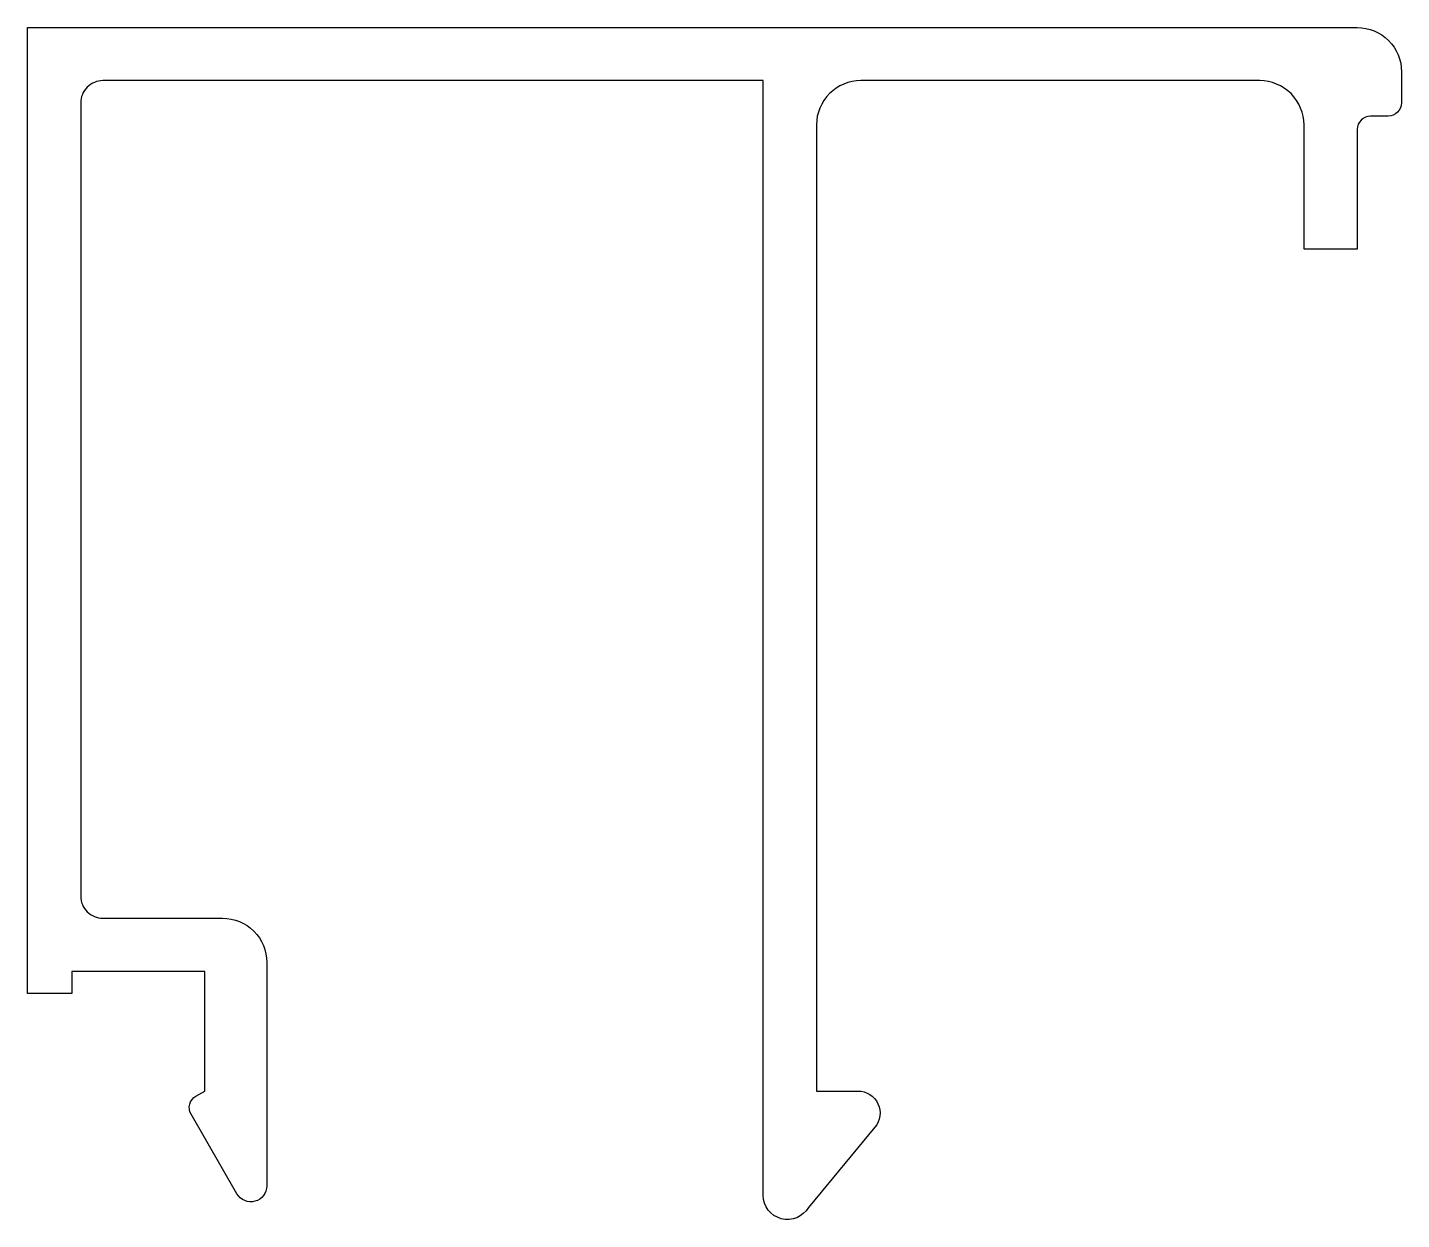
# Model space of a CAD drawing. Extents: x 886 to 917, y -16.3 to 10.6.
import ezdxf

# ---------------------------------------------------------------- set-up
doc = ezdxf.new("R2010")
doc.units = 0
doc.header["$LTSCALE"] = 15
doc.layers.add('NEW_PROFILES', color=5, linetype='CONTINUOUS')

msp = doc.modelspace()

# ---------------------------------------------------------------- linework, layer by layer
at = {"layer": 'NEW_PROFILES', "color": 0, "ltscale": 5}
msp.add_lwpolyline([(917.043, 8.858, -0.414214), (916.743, 8.558), (916.343, 8.558, 0.414214), (916.043, 8.258), (916.043, 5.558), (914.843, 5.558), (914.843, 8.358, 0.414214), (913.843, 9.358), (904.843, 9.358, 0.414214), (903.843, 8.358), (903.843, -13.442), (904.777, -13.442, -0.635236), (905.162, -14.261), (903.661, -16.069, -0.767327), (902.643, -15.796), (902.643, 9.358), (887.743, 9.358, 0.414214), (887.243, 8.858), (887.243, -9.042, 0.414214), (887.743, -9.542), (890.443, -9.542, -0.414214), (891.443, -10.542), (891.443, -15.581, -0.767327), (890.769, -15.761), (889.733, -13.967, -0.414214), (889.843, -13.557), (890.043, -13.442), (890.043, -10.742), (887.043, -10.742), (887.043, -11.242), (886.043, -11.242), (886.043, 10.558), (916.043, 10.558, -0.414214), (917.043, 9.558)], format="xyb", close=True, dxfattribs=at)

doc.saveas('drawing.dxf')
